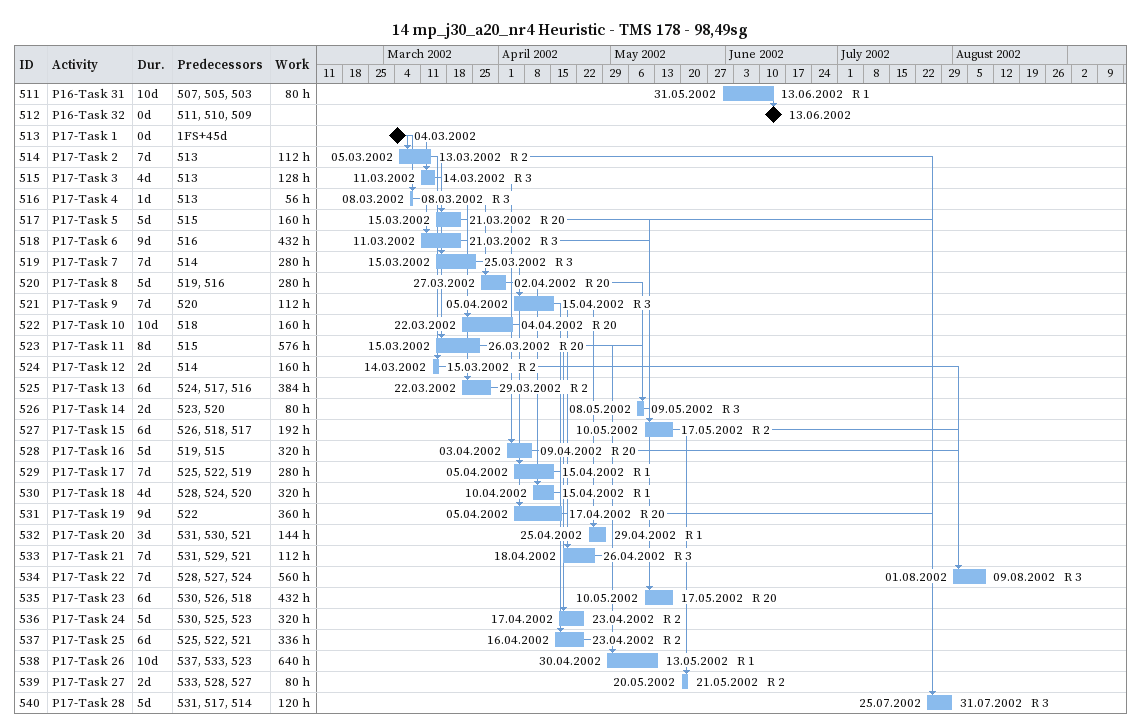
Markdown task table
14 mp_j30_a20_nr4 Heuristic - TMS 178 - 98,49sg

| ID | Task | Duration | Start | Finish | Predecessors | Resources | Work (h) |
|---|---|---|---|---|---|---|---|
| 511 | P16-Task 31 | 10d | 2002-05-31 | 2002-06-13 | 507, 505, 503 | R 1 | 80 |
| 512 | P16-Task 32 | 0d | 2002-06-13 | 2002-06-13 | 511, 510, 509 |  |  |
| 513 | P17-Task 1 | 0d | 2002-03-04 | 2002-03-04 | 1FS+45d |  |  |
| 514 | P17-Task 2 | 7d | 2002-03-05 | 2002-03-13 | 513 | R 2 | 112 |
| 515 | P17-Task 3 | 4d | 2002-03-11 | 2002-03-14 | 513 | R 3 | 128 |
| 516 | P17-Task 4 | 1d | 2002-03-08 | 2002-03-08 | 513 | R 3 | 56 |
| 517 | P17-Task 5 | 5d | 2002-03-15 | 2002-03-21 | 515 | R 20 | 160 |
| 518 | P17-Task 6 | 9d | 2002-03-11 | 2002-03-21 | 516 | R 3 | 432 |
| 519 | P17-Task 7 | 7d | 2002-03-15 | 2002-03-25 | 514 | R 3 | 280 |
| 520 | P17-Task 8 | 5d | 2002-03-27 | 2002-04-02 | 519, 516 | R 20 | 280 |
| 521 | P17-Task 9 | 7d | 2002-04-05 | 2002-04-15 | 520 | R 3 | 112 |
| 522 | P17-Task 10 | 10d | 2002-03-22 | 2002-04-04 | 518 | R 20 | 160 |
| 523 | P17-Task 11 | 8d | 2002-03-15 | 2002-03-26 | 515 | R 20 | 576 |
| 524 | P17-Task 12 | 2d | 2002-03-14 | 2002-03-15 | 514 | R 2 | 160 |
| 525 | P17-Task 13 | 6d | 2002-03-22 | 2002-03-29 | 524, 517, 516 | R 2 | 384 |
| 526 | P17-Task 14 | 2d | 2002-05-08 | 2002-05-09 | 523, 520 | R 3 | 80 |
| 527 | P17-Task 15 | 6d | 2002-05-10 | 2002-05-17 | 526, 518, 517 | R 2 | 192 |
| 528 | P17-Task 16 | 5d | 2002-04-03 | 2002-04-09 | 519, 515 | R 20 | 320 |
| 529 | P17-Task 17 | 7d | 2002-04-05 | 2002-04-15 | 525, 522, 519 | R 1 | 280 |
| 530 | P17-Task 18 | 4d | 2002-04-10 | 2002-04-15 | 528, 524, 520 | R 1 | 320 |
| 531 | P17-Task 19 | 9d | 2002-04-05 | 2002-04-17 | 522 | R 20 | 360 |
| 532 | P17-Task 20 | 3d | 2002-04-25 | 2002-04-29 | 531, 530, 521 | R 1 | 144 |
| 533 | P17-Task 21 | 7d | 2002-04-18 | 2002-04-26 | 531, 529, 521 | R 3 | 112 |
| 534 | P17-Task 22 | 7d | 2002-08-01 | 2002-08-09 | 528, 527, 524 | R 3 | 560 |
| 535 | P17-Task 23 | 6d | 2002-05-10 | 2002-05-17 | 530, 526, 518 | R 20 | 432 |
| 536 | P17-Task 24 | 5d | 2002-04-17 | 2002-04-23 | 530, 525, 523 | R 2 | 320 |
| 537 | P17-Task 25 | 6d | 2002-04-16 | 2002-04-23 | 525, 522, 521 | R 2 | 336 |
| 538 | P17-Task 26 | 10d | 2002-04-30 | 2002-05-13 | 537, 533, 523 | R 1 | 640 |
| 539 | P17-Task 27 | 2d | 2002-05-20 | 2002-05-21 | 533, 528, 527 | R 2 | 80 |
| 540 | P17-Task 28 | 5d | 2002-07-25 | 2002-07-31 | 531, 517, 514 | R 3 | 120 |
